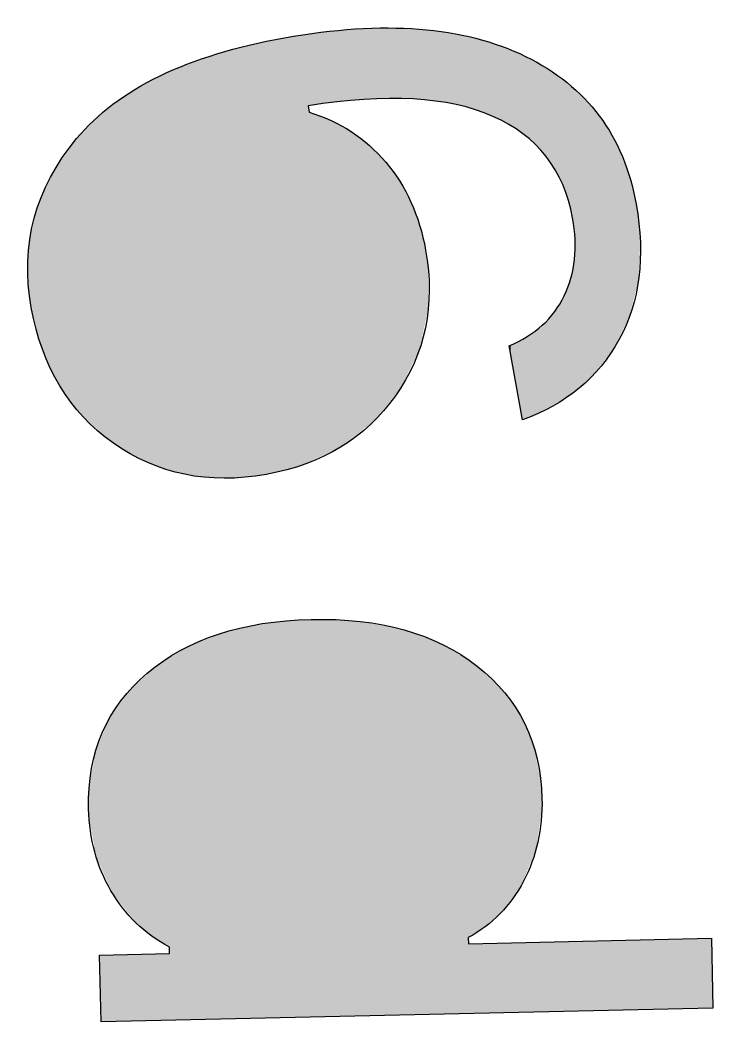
# Model space of a CAD drawing. Extents: x 1 to 47.3, y -47.1 to -0.8.
# Drawn here: x 43.36 to 47.29, y -24.6 to -18.91 of the extents above; entities that cross this region are included whole.
import ezdxf

# ---------------------------------------------------------------- set-up
doc = ezdxf.new("R2010")
doc.units = 0
doc.layers.add('LAYER_1', color=7, linetype='CONTINUOUS')

# ---------------------------------------------------------------- blocks, each defined once
blk = doc.blocks.new('*U18')
at = {"layer": 'LAYER_1', "color": 7}
for points in [[(44.7642, -24.5759), (44.6047, -22.365), (44.7642, -22.3313)], [(44.8777, -24.5733), (44.7642, -22.3313), (44.8777, -22.3229)], [(44.7642, -24.5759), (44.7642, -22.3313), (44.8777, -24.5733)], [(45.0274, -24.5699), (44.8777, -22.3229), (45.0274, -22.3118)], [(44.8777, -24.5733), (44.8777, -22.3229), (45.0274, -24.5699)], [(45.0274, -24.5699), (45.0274, -22.3118), (45.2878, -24.564)], [(45.2878, -24.564), (45.0274, -22.3118), (45.2878, -22.3237)], [(45.2878, -24.564), (45.2878, -22.3237), (45.4724, -24.5599)], [(45.4724, -24.5599), (45.2878, -22.3237), (45.4724, -22.3582)], [(44.5274, -24.5812), (44.3591, -22.4459), (44.5274, -22.3813)], [(44.6047, -24.5795), (44.5274, -22.3813), (44.6047, -22.365)], [(44.5274, -24.5812), (44.5274, -22.3813), (44.6047, -24.5795)], [(44.6047, -24.5795), (44.6047, -22.365), (44.7642, -24.5759)], [(45.4724, -24.5599), (45.4724, -22.3582), (45.5231, -24.5587)], [(45.5231, -24.5587), (45.4724, -22.3582), (45.5231, -22.3676)], [(45.5231, -24.5587), (45.5231, -22.3676), (45.7333, -24.554)], [(45.7333, -24.554), (45.5231, -22.3676), (45.7333, -22.4436)], [(44.3174, -24.586), (44.2043, -22.5304), (44.3174, -22.4619)], [(44.3591, -24.585), (44.3174, -22.4619), (44.3591, -22.4459)], [(44.3174, -24.586), (44.3174, -22.4619), (44.3591, -24.585)], [(44.3591, -24.585), (44.3591, -22.4459), (44.5274, -24.5812)], [(45.7333, -24.554), (45.7333, -22.4436), (45.9018, -24.5502)], [(45.9018, -24.5502), (45.7333, -22.4436), (45.9018, -22.5419)], [(44.1339, -24.129), (44.0982, -22.6054), (44.1339, -22.5732)], [(44.1388, -24.1322), (44.1339, -22.5732), (44.1388, -22.5702)], [(44.1339, -24.129), (44.1339, -22.5732), (44.1388, -24.1322)], [(44.1493, -24.1389), (44.1388, -22.5702), (44.1493, -22.5638)], [(44.1388, -24.1322), (44.1388, -22.5702), (44.1493, -24.1389)], [(44.183, -24.1606), (44.1493, -22.5638), (44.183, -22.5434)], [(44.1493, -24.1389), (44.1493, -22.5638), (44.183, -24.1606)], [(44.1906, -24.1655), (44.183, -22.5434), (44.1906, -22.5388)], [(44.183, -24.1606), (44.183, -22.5434), (44.1906, -24.1655)], [(44.2037, -24.1728), (44.1906, -22.5388), (44.2037, -22.5308)], [(44.1906, -24.1655), (44.1906, -22.5388), (44.2037, -24.1728)], [(44.204, -24.1877), (44.2037, -22.5308), (44.204, -22.5307)], [(44.2037, -24.1728), (44.2037, -22.5308), (44.2037, -24.1735)], [(44.2037, -24.1735), (44.2037, -22.5308), (44.2037, -22.5308)], [(44.2037, -24.1735), (44.2037, -22.5308), (44.2037, -24.1751)], [(44.2037, -24.1751), (44.2037, -22.5308), (44.2037, -22.5308)], [(44.2037, -24.1751), (44.2037, -22.5308), (44.2037, -24.1766)], [(44.2037, -24.1766), (44.2037, -22.5308), (44.2037, -22.5308)], [(44.2037, -24.1766), (44.2037, -22.5308), (44.204, -24.1877)], [(44.2043, -24.2086), (44.204, -22.5307), (44.2043, -22.5304)], [(44.204, -24.1877), (44.204, -22.5307), (44.2043, -24.2086)], [(44.2043, -24.5885), (44.2043, -22.5304), (44.3174, -24.586)], [(45.9018, -24.1183), (45.9018, -22.5419), (45.9024, -24.1178)], [(45.9024, -24.1178), (45.9018, -22.5419), (45.9024, -22.5423)], [(45.9024, -24.1178), (45.9024, -22.5423), (45.9144, -24.1102)], [(45.9144, -24.1102), (45.9024, -22.5423), (45.9144, -22.5493)], [(45.9144, -24.1102), (45.9144, -22.5493), (45.9184, -24.1077)], [(45.9184, -24.1077), (45.9144, -22.5493), (45.9184, -22.5516)], [(45.9184, -24.1077), (45.9184, -22.5516), (45.9516, -24.0865)], [(45.9516, -24.0865), (45.9184, -22.5516), (45.9516, -22.5808)], [(45.9516, -24.0865), (45.9516, -22.5808), (45.9917, -24.0609)], [(45.9917, -24.0609), (45.9516, -22.5808), (45.9917, -22.616)], [(44.0788, -24.0896), (44.0156, -22.6802), (44.0788, -22.623)], [(44.0982, -24.106), (44.0788, -22.623), (44.0982, -22.6054)], [(44.0788, -24.0896), (44.0788, -22.623), (44.0982, -24.106)], [(44.0982, -24.106), (44.0982, -22.6054), (44.1339, -24.129)], [(45.9917, -24.0609), (45.9917, -22.616), (46.0107, -24.0447)], [(46.0107, -24.0447), (45.9917, -22.616), (46.0107, -22.6327)], [(46.0107, -24.0447), (46.0107, -22.6327), (46.0716, -23.9928)], [(46.0716, -23.9928), (46.0107, -22.6327), (46.0716, -22.6861)], [(44.0156, -24.0361), (43.9837, -22.709), (44.0156, -22.6802)], [(44.0156, -24.0361), (44.0156, -22.6802), (44.0788, -24.0896)], [(46.0716, -23.9928), (46.0716, -22.6861), (46.0741, -23.9899)], [(46.0741, -23.9899), (46.0716, -22.6861), (46.0741, -22.6883)], [(46.0741, -23.9899), (46.0741, -22.6883), (46.076, -23.9878)], [(46.076, -23.9878), (46.0741, -22.6883), (46.076, -22.6908)], [(46.076, -23.9878), (46.076, -22.6908), (46.0886, -23.9736)], [(46.0886, -23.9736), (46.076, -22.6908), (46.0886, -22.7077)], [(43.9796, -23.9908), (43.9419, -22.765), (43.9796, -22.7128)], [(43.9837, -23.996), (43.9796, -22.7128), (43.9837, -22.709)], [(43.9796, -23.9908), (43.9796, -22.7128), (43.9837, -23.996)], [(43.9837, -23.996), (43.9837, -22.709), (44.0156, -24.0361)], [(46.0886, -23.9736), (46.0886, -22.7077), (46.1414, -23.9138)], [(46.1414, -23.9138), (46.0886, -22.7077), (46.1414, -22.7786)], [(43.9419, -23.9434), (43.8803, -22.8502), (43.9419, -22.765)], [(43.9419, -23.9434), (43.9419, -22.765), (43.9796, -23.9908)], [(46.1414, -23.9138), (46.1414, -22.7786), (46.1817, -23.8532)], [(46.1817, -23.8532), (46.1414, -22.7786), (46.1817, -22.8327)], [(43.8707, -23.8453), (43.8636, -22.8733), (43.8707, -22.8635)], [(43.8796, -23.8652), (43.8707, -22.8635), (43.8796, -22.8512)], [(43.8707, -23.8453), (43.8707, -22.8635), (43.8796, -23.8652)], [(43.8803, -23.866), (43.8796, -22.8512), (43.8803, -22.8502)], [(43.8796, -23.8652), (43.8796, -22.8512), (43.8803, -23.866)], [(43.8803, -23.866), (43.8803, -22.8502), (43.9419, -23.9434)], [(46.1817, -23.8532), (46.1817, -22.8327), (46.1921, -23.8377)], [(46.1921, -23.8377), (46.1817, -22.8327), (46.1921, -22.8466)], [(46.1921, -23.8377), (46.1921, -22.8466), (46.2011, -23.8241)], [(46.2011, -23.8241), (46.1921, -22.8466), (46.2011, -22.8668)], [(43.8636, -23.8295), (43.8365, -22.937), (43.8636, -22.8733)], [(43.8636, -23.8295), (43.8636, -22.8733), (43.8707, -23.8453)], [(46.2011, -23.8241), (46.2011, -22.8668), (46.272, -23.6539)], [(46.272, -23.6539), (46.2011, -22.8668), (46.272, -23.0262)], [(43.8335, -23.7624), (43.8186, -22.9791), (43.8335, -22.9441)], [(43.8365, -23.7691), (43.8335, -22.9441), (43.8365, -22.937)], [(43.8335, -23.7624), (43.8335, -22.9441), (43.8365, -23.7691)], [(43.8365, -23.7691), (43.8365, -22.937), (43.8636, -23.8295)], [(43.8076, -23.7047), (43.7881, -23.051), (43.8076, -23.005)], [(43.8083, -23.7063), (43.8076, -23.005), (43.8083, -23.0033)], [(43.8076, -23.7047), (43.8076, -23.005), (43.8083, -23.7063)], [(43.8093, -23.7083), (43.8083, -23.0033), (43.8093, -23.0012)], [(43.8083, -23.7063), (43.8083, -23.0033), (43.8093, -23.7083)], [(43.8095, -23.7088), (43.8093, -23.0012), (43.8095, -23.0006)], [(43.8093, -23.7083), (43.8093, -23.0012), (43.8095, -23.7088)], [(43.8124, -23.7153), (43.8095, -23.0006), (43.8124, -22.9938)], [(43.8095, -23.7088), (43.8095, -23.0006), (43.8124, -23.7153)], [(43.815, -23.7212), (43.8124, -22.9938), (43.815, -22.9875)], [(43.8124, -23.7153), (43.8124, -22.9938), (43.815, -23.7212)], [(43.8159, -23.723), (43.815, -22.9875), (43.8159, -22.9856)], [(43.815, -23.7212), (43.815, -22.9875), (43.8159, -23.723)], [(43.8186, -23.7292), (43.8159, -22.9856), (43.8186, -22.9791)], [(43.8159, -23.723), (43.8159, -22.9856), (43.8186, -23.7292)], [(43.8186, -23.7292), (43.8186, -22.9791), (43.8335, -23.7624)], [(46.272, -23.6539), (46.272, -23.0262), (46.2861, -23.6199)], [(46.2861, -23.6199), (46.272, -23.0262), (46.2861, -23.0943)], [(43.7866, -23.6532), (43.7488, -23.2558), (43.7866, -23.0544)], [(43.7881, -23.661), (43.7866, -23.0544), (43.7881, -23.051)], [(43.7866, -23.6532), (43.7866, -23.0544), (43.7881, -23.661)], [(43.7881, -23.661), (43.7881, -23.051), (43.8076, -23.7047)], [(46.2861, -23.6199), (46.2861, -23.0943), (46.3138, -23.434)], [(46.3138, -23.434), (46.2861, -23.0943), (46.3138, -23.2273)], [(43.7488, -23.4445), (43.747, -23.3015), (43.7488, -23.2558)], [(43.7488, -23.4445), (43.7488, -23.2558), (43.7866, -23.6532)], [(46.3138, -23.434), (46.3138, -23.2273), (46.32, -23.3928)], [(46.32, -23.3928), (46.3138, -23.2273), (46.32, -23.325)], [(43.747, -23.4345), (43.7454, -23.3417), (43.747, -23.3015)], [(43.747, -23.4345), (43.747, -23.3015), (43.7488, -23.4445)], [(43.7454, -23.4046), (43.7445, -23.3642), (43.7454, -23.3417)], [(43.7454, -23.4046), (43.7454, -23.3417), (43.747, -23.4345)], [(46.32, -23.3928), (46.32, -23.325), (46.3204, -23.3325)], [(45.9018, -24.5502), (45.9018, -24.1183), (45.9024, -24.5501)], [(45.9024, -24.5501), (45.9018, -24.1183), (45.9024, -24.1525)], [(45.9024, -24.5501), (45.9024, -24.1525), (45.9144, -24.5499)], [(45.9144, -24.5499), (45.9024, -24.1525), (45.9144, -24.1526)], [(45.9184, -24.5498), (45.9144, -24.1526), (45.9184, -24.1525)], [(45.9144, -24.5499), (45.9144, -24.1526), (45.9184, -24.5498)], [(45.9516, -24.549), (45.9184, -24.1525), (45.9516, -24.1518)], [(45.9184, -24.5498), (45.9184, -24.1525), (45.9516, -24.549)], [(45.9917, -24.5481), (45.9516, -24.1518), (45.9917, -24.1509)], [(45.9516, -24.549), (45.9516, -24.1518), (45.9917, -24.5481)], [(46.0107, -24.5477), (45.9917, -24.1509), (46.0107, -24.1504)], [(45.9917, -24.5481), (45.9917, -24.1509), (46.0107, -24.5477)], [(46.0716, -24.5463), (46.0107, -24.1504), (46.0716, -24.1491)], [(46.0107, -24.5477), (46.0107, -24.1504), (46.0716, -24.5463)], [(46.0741, -24.5463), (46.0716, -24.1491), (46.0741, -24.149)], [(46.0716, -24.5463), (46.0716, -24.1491), (46.0741, -24.5463)], [(46.0741, -24.5463), (46.0741, -24.149), (46.076, -24.5462)], [(46.076, -24.5462), (46.0741, -24.149), (46.076, -24.149)], [(46.0886, -24.5459), (46.076, -24.149), (46.0886, -24.1487)], [(46.076, -24.5462), (46.076, -24.149), (46.0886, -24.5459)], [(46.1414, -24.5447), (46.0886, -24.1487), (46.1414, -24.1475)], [(46.0886, -24.5459), (46.0886, -24.1487), (46.1414, -24.5447)], [(46.1817, -24.5438), (46.1414, -24.1475), (46.1817, -24.1466)], [(46.1414, -24.5447), (46.1414, -24.1475), (46.1817, -24.5438)], [(46.1921, -24.5436), (46.1817, -24.1466), (46.1921, -24.1463)], [(46.1817, -24.5438), (46.1817, -24.1466), (46.1921, -24.5436)], [(46.2011, -24.5434), (46.1921, -24.1463), (46.2011, -24.1461)], [(46.1921, -24.5436), (46.1921, -24.1463), (46.2011, -24.5434)], [(46.272, -24.5418), (46.2011, -24.1461), (46.272, -24.1445)], [(46.2011, -24.5434), (46.2011, -24.1461), (46.272, -24.5418)], [(46.2861, -24.5415), (46.272, -24.1445), (46.2861, -24.1442)], [(46.272, -24.5418), (46.272, -24.1445), (46.2861, -24.5415)], [(46.3138, -24.5408), (46.2861, -24.1442), (46.3138, -24.1436)], [(46.2861, -24.5415), (46.2861, -24.1442), (46.3138, -24.5408)], [(46.32, -24.5407), (46.3138, -24.1436), (46.32, -24.1434)], [(46.3138, -24.5408), (46.3138, -24.1436), (46.32, -24.5407)], [(46.32, -24.5407), (46.32, -24.1434), (46.3204, -24.5407)], [(46.3204, -24.5407), (46.32, -24.1434), (46.3204, -24.1434)], [(46.3602, -24.5398), (46.3204, -24.1434), (46.3602, -24.1425)], [(46.3204, -24.5407), (46.3204, -24.1434), (46.3602, -24.5398)], [(46.4007, -24.5389), (46.3602, -24.1425), (46.4007, -24.1416)], [(46.3602, -24.5398), (46.3602, -24.1425), (46.4007, -24.5389)], [(46.6214, -24.5339), (46.4007, -24.1416), (46.6214, -24.1366)], [(46.4007, -24.5389), (46.4007, -24.1416), (46.6214, -24.5339)], [(46.8514, -24.5287), (46.6214, -24.1366), (46.8514, -24.1314)], [(46.6214, -24.5339), (46.6214, -24.1366), (46.8514, -24.5287)], [(46.8759, -24.5281), (46.8514, -24.1314), (46.8759, -24.1309)], [(46.8514, -24.5287), (46.8514, -24.1314), (46.8759, -24.5281)], [(47.0416, -24.5244), (46.8759, -24.1309), (47.0416, -24.1271)], [(46.8759, -24.5281), (46.8759, -24.1309), (47.0416, -24.5244)], [(47.0789, -24.5235), (47.0416, -24.1271), (47.0789, -24.1263)], [(47.0416, -24.5244), (47.0416, -24.1271), (47.0789, -24.5235)], [(47.1601, -24.5217), (47.0789, -24.1263), (47.1601, -24.1245)], [(47.0789, -24.5235), (47.0789, -24.1263), (47.1601, -24.5217)], [(47.1837, -24.5212), (47.1601, -24.1245), (47.1837, -24.1239)], [(47.1601, -24.5217), (47.1601, -24.1245), (47.1837, -24.5212)], [(47.2233, -24.5203), (47.1837, -24.1239), (47.2233, -24.123)], [(47.1837, -24.5212), (47.1837, -24.1239), (47.2233, -24.5203)], [(47.2341, -24.52), (47.2233, -24.123), (47.2341, -24.1228)], [(47.2233, -24.5203), (47.2233, -24.123), (47.2341, -24.52)], [(47.2651, -24.5193), (47.2341, -24.1228), (47.2651, -24.1221)], [(47.2341, -24.52), (47.2341, -24.1228), (47.2651, -24.5193)], [(47.2693, -24.5192), (47.2651, -24.1221), (47.2693, -24.122)], [(47.2651, -24.5193), (47.2651, -24.1221), (47.2693, -24.5192)], [(47.2823, -24.519), (47.2693, -24.122), (47.2823, -24.1217)], [(47.2693, -24.5192), (47.2693, -24.122), (47.2823, -24.519)], [(47.2823, -24.519), (47.2823, -24.1217), (47.2829, -24.5189)], [(47.2829, -24.5189), (47.2823, -24.1217), (47.2829, -24.1349)], [(47.2829, -24.5189), (47.2829, -24.1349), (47.2837, -24.5189)], [(47.2837, -24.5189), (47.2829, -24.1349), (47.2837, -24.1736)], [(43.8083, -24.2562), (43.8076, -24.2251), (43.8083, -24.2222)], [(43.8093, -24.2963), (43.8083, -24.2222), (43.8093, -24.2185)], [(43.8083, -24.2562), (43.8083, -24.2222), (43.8093, -24.2963)], [(43.8093, -24.2963), (43.8093, -24.2185), (43.8095, -24.3064)], [(43.8095, -24.3064), (43.8093, -24.2185), (43.8095, -24.2185)], [(43.8124, -24.4345), (43.8095, -24.2185), (43.8124, -24.2184)], [(43.8095, -24.3064), (43.8095, -24.2185), (43.8124, -24.4345)], [(43.815, -24.5508), (43.8124, -24.2184), (43.815, -24.2183)], [(43.8124, -24.4345), (43.8124, -24.2184), (43.815, -24.5508)], [(43.815, -24.5508), (43.815, -24.2183), (43.8159, -24.5864)], [(43.8159, -24.5864), (43.815, -24.2183), (43.8159, -24.2183)], [(43.8159, -24.5864), (43.8159, -24.2183), (43.8186, -24.5972)], [(43.8186, -24.5972), (43.8159, -24.2183), (43.8186, -24.2183)], [(43.8335, -24.5969), (43.8186, -24.2183), (43.8335, -24.2179)], [(43.8186, -24.5972), (43.8186, -24.2183), (43.8335, -24.5969)], [(43.8365, -24.5968), (43.8335, -24.2179), (43.8365, -24.2178)], [(43.8335, -24.5969), (43.8335, -24.2179), (43.8365, -24.5968)], [(43.8636, -24.5962), (43.8365, -24.2178), (43.8636, -24.2172)], [(43.8365, -24.5968), (43.8365, -24.2178), (43.8636, -24.5962)], [(43.8707, -24.5961), (43.8636, -24.2172), (43.8707, -24.2171)], [(43.8636, -24.5962), (43.8636, -24.2172), (43.8707, -24.5961)], [(43.8796, -24.5959), (43.8707, -24.2171), (43.8796, -24.2169)], [(43.8707, -24.5961), (43.8707, -24.2171), (43.8796, -24.5959)], [(43.8796, -24.5959), (43.8796, -24.2169), (43.8803, -24.5958)], [(43.8803, -24.5958), (43.8796, -24.2169), (43.8803, -24.2169)], [(43.9419, -24.5945), (43.8803, -24.2169), (43.9419, -24.2155)], [(43.8803, -24.5958), (43.8803, -24.2169), (43.9419, -24.5945)], [(43.9796, -24.5936), (43.9419, -24.2155), (43.9796, -24.2146)], [(43.9419, -24.5945), (43.9419, -24.2155), (43.9796, -24.5936)], [(43.9837, -24.5935), (43.9796, -24.2146), (43.9837, -24.2145)], [(43.9796, -24.5936), (43.9796, -24.2146), (43.9837, -24.5935)], [(44.0156, -24.5928), (43.9837, -24.2145), (44.0156, -24.2138)], [(43.9837, -24.5935), (43.9837, -24.2145), (44.0156, -24.5928)], [(44.0788, -24.5914), (44.0156, -24.2138), (44.0788, -24.2124)], [(44.0156, -24.5928), (44.0156, -24.2138), (44.0788, -24.5914)], [(44.0982, -24.5909), (44.0788, -24.2124), (44.0982, -24.2119)], [(44.0788, -24.5914), (44.0788, -24.2124), (44.0982, -24.5909)], [(44.1339, -24.5901), (44.0982, -24.2119), (44.1339, -24.2111)], [(44.0982, -24.5909), (44.0982, -24.2119), (44.1339, -24.5901)], [(44.1388, -24.59), (44.1339, -24.2111), (44.1388, -24.211)], [(44.1339, -24.5901), (44.1339, -24.2111), (44.1388, -24.59)], [(44.1493, -24.5898), (44.1388, -24.211), (44.1493, -24.2108)], [(44.1388, -24.59), (44.1388, -24.211), (44.1493, -24.5898)], [(44.183, -24.589), (44.1493, -24.2108), (44.183, -24.21)], [(44.1493, -24.5898), (44.1493, -24.2108), (44.183, -24.589)], [(44.1906, -24.5888), (44.183, -24.21), (44.1906, -24.2099)], [(44.183, -24.589), (44.183, -24.21), (44.1906, -24.5888)], [(44.2037, -24.5885), (44.1906, -24.2099), (44.2037, -24.2096)], [(44.1906, -24.5888), (44.1906, -24.2099), (44.2037, -24.5885)], [(44.204, -24.5885), (44.2037, -24.2095), (44.204, -24.2092)], [(44.2037, -24.5885), (44.2037, -24.2096), (44.2037, -24.2095)], [(44.2037, -24.5885), (44.2037, -24.2095), (44.204, -24.5885)], [(44.2037, -24.5885), (44.2037, -24.2096), (44.2037, -24.5885)], [(44.2037, -24.5885), (44.2037, -24.2096), (44.2037, -24.2096)], [(44.2037, -24.5885), (44.2037, -24.2096), (44.2037, -24.5885)], [(44.2037, -24.5885), (44.2037, -24.2096), (44.2037, -24.2096)], [(44.2037, -24.5885), (44.2037, -24.2096), (44.2037, -24.5885)], [(44.2043, -24.5885), (44.204, -24.2092), (44.2043, -24.2086)], [(44.204, -24.5885), (44.204, -24.2092), (44.2043, -24.5885)], [(47.2837, -24.5189), (47.2837, -24.1736), (47.285, -24.5189)], [(47.285, -24.5189), (47.2837, -24.1736), (47.285, -24.2302)], [(47.285, -24.5189), (47.285, -24.2302), (47.2881, -24.5188)], [(47.2881, -24.5188), (47.285, -24.2302), (47.2881, -24.3664)], [(47.2881, -24.5188), (47.2881, -24.3664), (47.2883, -24.5188)], [(47.2883, -24.5188), (47.2881, -24.3664), (47.2883, -24.3776)], [(47.2883, -24.5188), (47.2883, -24.3776), (47.2907, -24.5186)], [(47.2907, -24.5186), (47.2883, -24.3776), (47.2907, -24.4821)], [(47.2907, -24.5186), (47.2907, -24.4821), (47.2914, -24.5186)], [(47.2914, -24.5186), (47.2907, -24.4821), (47.2914, -24.5131)], [(47.2914, -24.5186), (47.2914, -24.5131), (47.2915, -24.5186)]]:
    blk.add_solid(points, dxfattribs=at)
blk = doc.blocks.new('*U19')
at = {"layer": 'LAYER_1', "color": 7}
for points in [[(44.9526, -21.4381), (44.8572, -19.0104), (44.9526, -18.9961)], [(44.9919, -21.4199), (44.9526, -18.9961), (44.9919, -18.9903)], [(44.9526, -21.4381), (44.9526, -18.9961), (44.9919, -21.4199)], [(44.9958, -19.396), (44.9919, -18.9903), (44.9958, -18.9897)], [(44.9919, -19.3966), (44.9919, -18.9903), (44.9958, -19.396)], [(44.998, -19.3957), (44.9958, -18.9897), (44.998, -18.9894)], [(44.9958, -19.396), (44.9958, -18.9897), (44.998, -19.3957)], [(44.9985, -19.3957), (44.998, -18.9894), (44.9985, -18.9893)], [(44.998, -19.3957), (44.998, -18.9894), (44.9985, -19.3957)], [(45.0621, -19.387), (44.9985, -18.9893), (45.0621, -18.9798)], [(44.9985, -19.3957), (44.9985, -18.9893), (45.0621, -19.387)], [(45.0885, -19.3834), (45.0621, -18.9798), (45.0885, -18.9759)], [(45.0621, -19.387), (45.0621, -18.9798), (45.0885, -19.3834)], [(45.1747, -19.3716), (45.0885, -18.9759), (45.1747, -18.9686)], [(45.0885, -19.3834), (45.0885, -18.9759), (45.1747, -19.3716)], [(45.1762, -19.3715), (45.1747, -18.9686), (45.1762, -18.9685)], [(45.1747, -19.3716), (45.1747, -18.9686), (45.1762, -19.3715)], [(45.1955, -19.3699), (45.1762, -18.9685), (45.1955, -18.9669)], [(45.1762, -19.3715), (45.1762, -18.9685), (45.1955, -19.3699)], [(45.3071, -19.3607), (45.1955, -18.9669), (45.3071, -18.9575)], [(45.1955, -19.3699), (45.1955, -18.9669), (45.3071, -19.3607)], [(45.3153, -19.36), (45.3071, -18.9575), (45.3153, -18.9574)], [(45.3071, -19.3607), (45.3071, -18.9575), (45.3153, -19.36)], [(45.3459, -19.3575), (45.3153, -18.9574), (45.3459, -18.9571)], [(45.3153, -19.36), (45.3153, -18.9574), (45.3459, -19.3575)], [(45.3648, -19.3572), (45.3459, -18.9571), (45.3648, -18.9569)], [(45.3459, -19.3575), (45.3459, -18.9571), (45.3648, -19.3572)], [(45.4216, -19.3561), (45.3648, -18.9569), (45.4216, -18.9563)], [(45.3648, -19.3572), (45.3648, -18.9569), (45.4216, -19.3561)], [(45.5056, -19.3544), (45.4216, -18.9563), (45.5056, -18.9554)], [(45.4216, -19.3561), (45.4216, -18.9563), (45.5056, -19.3544)], [(45.512, -19.3547), (45.5056, -18.9554), (45.512, -18.9553)], [(45.5056, -19.3544), (45.5056, -18.9554), (45.512, -19.3547)], [(45.512, -19.3547), (45.512, -18.9553), (45.5131, -19.3548)], [(45.5131, -19.3548), (45.512, -18.9553), (45.5131, -18.9553)], [(45.5131, -19.3548), (45.5131, -18.9553), (45.5179, -19.3551)], [(45.5179, -19.3551), (45.5131, -18.9553), (45.5179, -18.9556)], [(45.5179, -19.3551), (45.5179, -18.9556), (45.5832, -19.3585)], [(45.5832, -19.3585), (45.5179, -18.9556), (45.5832, -18.9603)], [(45.5832, -19.3585), (45.5832, -18.9603), (45.6229, -19.3606)], [(45.6229, -19.3606), (45.5832, -18.9603), (45.6229, -18.9632)], [(45.6229, -19.3606), (45.6229, -18.9632), (45.6352, -19.3612)], [(45.6352, -19.3612), (45.6229, -18.9632), (45.6352, -18.9641)], [(45.6352, -19.3612), (45.6352, -18.9641), (45.6538, -19.3622)], [(45.6538, -19.3622), (45.6352, -18.9641), (45.6538, -18.9654)], [(45.6538, -19.3622), (45.6538, -18.9654), (45.654, -19.3622)], [(45.654, -19.3622), (45.6538, -18.9654), (45.654, -18.9654)], [(45.654, -19.3622), (45.654, -18.9654), (45.663, -19.3635)], [(45.663, -19.3635), (45.654, -18.9654), (45.663, -18.9661)], [(45.663, -19.3635), (45.663, -18.9661), (45.6719, -19.3647)], [(45.6719, -19.3647), (45.663, -18.9661), (45.6719, -18.9667)], [(45.6719, -19.3647), (45.6719, -18.9667), (45.6742, -19.365)], [(45.6742, -19.365), (45.6719, -18.9667), (45.6742, -18.9669)], [(45.6742, -19.365), (45.6742, -18.9669), (45.7064, -19.3694)], [(45.7064, -19.3694), (45.6742, -18.9669), (45.7064, -18.9692)], [(45.7064, -19.3694), (45.7064, -18.9692), (45.7905, -19.3809)], [(45.7905, -19.3809), (45.7064, -18.9692), (45.7905, -18.9832)], [(45.7905, -19.3809), (45.7905, -18.9832), (45.887, -19.4037)], [(45.887, -19.4037), (45.7905, -18.9832), (45.887, -18.9993)], [(44.6934, -21.4983), (44.6339, -19.0575), (44.6934, -19.0449)], [(44.8277, -21.4736), (44.6934, -19.0449), (44.8277, -19.0166)], [(44.6934, -21.4983), (44.6934, -19.0449), (44.8277, -21.4736)], [(44.8572, -21.4652), (44.8277, -19.0166), (44.8572, -19.0104)], [(44.8277, -21.4736), (44.8277, -19.0166), (44.8572, -21.4652)], [(44.8572, -21.4652), (44.8572, -19.0104), (44.9526, -21.4381)], [(45.887, -19.4037), (45.887, -18.9993), (45.9157, -19.4105)], [(45.9157, -19.4105), (45.887, -18.9993), (45.9157, -19.0072)], [(45.9157, -19.4105), (45.9157, -19.0072), (46.0294, -19.451)], [(46.0294, -19.451), (45.9157, -19.0072), (46.0294, -19.0385)], [(46.0294, -19.451), (46.0294, -19.0385), (46.0549, -19.4637)], [(46.0549, -19.4637), (46.0294, -19.0385), (46.0549, -19.0455)], [(46.0549, -19.4637), (46.0549, -19.0455), (46.1313, -19.5019)], [(46.1313, -19.5019), (46.0549, -19.0455), (46.1313, -19.0762)], [(44.5591, -21.5099), (44.4294, -19.1155), (44.5591, -19.0787)], [(44.6339, -21.5034), (44.5591, -19.0787), (44.6339, -19.0575)], [(44.5591, -21.5099), (44.5591, -19.0787), (44.6339, -21.5034)], [(44.6339, -21.5034), (44.6339, -19.0575), (44.6934, -21.4983)], [(46.1313, -19.5019), (46.1313, -19.0762), (46.134, -19.5036)], [(46.134, -19.5036), (46.1313, -19.0762), (46.134, -19.0773)], [(46.134, -19.5036), (46.134, -19.0773), (46.1353, -19.5045)], [(46.1353, -19.5045), (46.134, -19.0773), (46.1353, -19.0778)], [(46.1353, -19.5045), (46.1353, -19.0778), (46.1432, -19.5098)], [(46.1432, -19.5098), (46.1353, -19.0778), (46.1432, -19.081)], [(46.1432, -19.5098), (46.1432, -19.081), (46.1561, -19.5185)], [(46.1561, -19.5185), (46.1432, -19.081), (46.1561, -19.0862)], [(46.1561, -19.5185), (46.1561, -19.0862), (46.161, -19.5218)], [(46.161, -19.5218), (46.1561, -19.0862), (46.161, -19.0881)], [(46.161, -19.5218), (46.161, -19.0881), (46.1715, -19.5289)], [(46.1715, -19.5289), (46.161, -19.0881), (46.1715, -19.0923)], [(46.1715, -19.5289), (46.1715, -19.0923), (46.1869, -19.5392)], [(46.1869, -19.5392), (46.1715, -19.0923), (46.1869, -19.0985)], [(46.1869, -19.5392), (46.1869, -19.0985), (46.1999, -19.5479)], [(46.1999, -19.5479), (46.1869, -19.0985), (46.1999, -19.1037)], [(46.1999, -19.5479), (46.1999, -19.1037), (46.2078, -19.5532)], [(46.2078, -19.5532), (46.1999, -19.1037), (46.2078, -19.1069)], [(46.2078, -19.5532), (46.2078, -19.1069), (46.2091, -19.5541)], [(46.2091, -19.5541), (46.2078, -19.1069), (46.2091, -19.1074)], [(46.2091, -19.5541), (46.2091, -19.1074), (46.2102, -19.5549)], [(46.2102, -19.5549), (46.2091, -19.1074), (46.2102, -19.1079)], [(46.2102, -19.5549), (46.2102, -19.1079), (46.2212, -19.5623)], [(46.2212, -19.5623), (46.2102, -19.1079), (46.2212, -19.1139)], [(44.3044, -21.4911), (44.2436, -19.1845), (44.3044, -19.1619)], [(44.4294, -21.5075), (44.3044, -19.1619), (44.4294, -19.1155)], [(44.3044, -21.4911), (44.3044, -19.1619), (44.4294, -21.5075)], [(44.4294, -21.5075), (44.4294, -19.1155), (44.4294, -21.5075)], [(44.4294, -21.5075), (44.4294, -19.1155), (44.4294, -19.1155)], [(44.4294, -21.5075), (44.4294, -19.1155), (44.5591, -21.5099)], [(46.2212, -19.5623), (46.2212, -19.1139), (46.2546, -19.5923)], [(46.2546, -19.5923), (46.2212, -19.1139), (46.2546, -19.1322)], [(46.2546, -19.5923), (46.2546, -19.1322), (46.2703, -19.6064)], [(46.2703, -19.6064), (46.2546, -19.1322), (46.2703, -19.1407)], [(46.2703, -19.6064), (46.2703, -19.1407), (46.299, -19.6323)], [(46.299, -19.6323), (46.2703, -19.1407), (46.299, -19.1565)], [(46.299, -19.6323), (46.299, -19.1565), (46.3512, -19.6955)], [(46.3512, -19.6955), (46.299, -19.1565), (46.3512, -19.185)], [(44.184, -21.4607), (44.0766, -19.2644), (44.184, -19.213)], [(44.2436, -21.4757), (44.184, -19.213), (44.2436, -19.1845)], [(44.184, -21.4607), (44.184, -19.213), (44.2436, -21.4757)], [(44.2436, -21.4757), (44.2436, -19.1845), (44.3044, -21.4911)], [(46.3512, -19.6955), (46.3512, -19.185), (46.3593, -19.7053)], [(46.3593, -19.7053), (46.3512, -19.185), (46.3593, -19.1909)], [(46.3593, -19.7053), (46.3593, -19.1909), (46.3647, -19.7118)], [(46.3647, -19.7118), (46.3593, -19.1909), (46.3647, -19.1948)], [(46.3647, -19.7118), (46.3647, -19.1948), (46.4182, -19.8008)], [(46.4182, -19.8008), (46.3647, -19.1948), (46.4182, -19.2335)], [(44.0683, -21.4163), (43.9572, -19.3375), (44.0683, -19.2695)], [(44.0766, -21.4195), (44.0683, -19.2695), (44.0766, -19.2644)], [(44.0683, -21.4163), (44.0683, -19.2695), (44.0766, -21.4195)], [(44.0766, -21.4195), (44.0766, -19.2644), (44.184, -21.4607)], [(46.4182, -19.8008), (46.4182, -19.2335), (46.4281, -19.8241)], [(46.4281, -19.8241), (46.4182, -19.2335), (46.4281, -19.2406)], [(46.4281, -19.8241), (46.4281, -19.2406), (46.441, -19.8549)], [(46.441, -19.8549), (46.4281, -19.2406), (46.441, -19.25)], [(46.441, -19.8549), (46.441, -19.25), (46.4597, -19.8994)], [(46.4597, -19.8994), (46.441, -19.25), (46.4597, -19.2635)], [(46.4597, -19.8994), (46.4597, -19.2635), (46.4756, -19.9579)], [(46.4756, -19.9579), (46.4597, -19.2635), (46.4756, -19.275)], [(46.4756, -19.9579), (46.4756, -19.275), (46.4763, -19.9604)], [(46.4763, -19.9604), (46.4756, -19.275), (46.4763, -19.2757)], [(46.4763, -19.9604), (46.4763, -19.2757), (46.4891, -20.0076)], [(46.4891, -20.0076), (46.4763, -19.2757), (46.4891, -19.2879)], [(43.9572, -21.3579), (43.9283, -19.3552), (43.9572, -19.3375)], [(43.9572, -21.3579), (43.9572, -19.3375), (44.0683, -21.4163)], [(46.4891, -20.0076), (46.4891, -19.2879), (46.4973, -20.0523)], [(46.4973, -20.0523), (46.4891, -19.2879), (46.4973, -19.2957)], [(46.4973, -20.0523), (46.4973, -19.2957), (46.5022, -20.0869)], [(46.5022, -20.0869), (46.4973, -19.2957), (46.5022, -19.3004)], [(46.5022, -20.0869), (46.5022, -19.3004), (46.5029, -20.0961)], [(46.5029, -20.0961), (46.5022, -19.3004), (46.5029, -19.3011)], [(46.5029, -20.0961), (46.5029, -19.3011), (46.5079, -20.1542)], [(46.5079, -20.1542), (46.5029, -19.3011), (46.5079, -19.3058)], [(46.5079, -21.0115), (46.5079, -19.3058), (46.5834, -20.9504)], [(46.5834, -20.9504), (46.5079, -19.3058), (46.5834, -19.3779)], [(43.9283, -21.3383), (43.8511, -19.4159), (43.9283, -19.3552)], [(43.9283, -21.3383), (43.9283, -19.3552), (43.9572, -21.3579)], [(46.5834, -20.9504), (46.5834, -19.3779), (46.5969, -20.9395)], [(46.5969, -20.9395), (46.5834, -19.3779), (46.5969, -19.3951)], [(46.5969, -20.9395), (46.5969, -19.3951), (46.6745, -20.8428)], [(46.6745, -20.8428), (46.5969, -19.3951), (46.6745, -19.4937)], [(43.8511, -21.2858), (43.7988, -19.4569), (43.8511, -19.4159)], [(43.8511, -21.2858), (43.8511, -19.4159), (43.9283, -21.3383)], [(44.9919, -21.4199), (44.9919, -19.3966), (44.9958, -21.4181)], [(44.9958, -21.4181), (44.9919, -19.3966), (44.9958, -19.4181)], [(44.9958, -21.4181), (44.9958, -19.4181), (44.998, -21.417)], [(44.998, -21.417), (44.9958, -19.4181), (44.998, -19.4305)], [(44.998, -21.417), (44.998, -19.4305), (44.9985, -21.4168)], [(44.9985, -21.4168), (44.998, -19.4305), (44.9985, -19.4329)], [(44.9985, -21.4168), (44.9985, -19.4329), (45.0621, -21.3874)], [(45.0621, -21.3874), (44.9985, -19.4329), (45.0621, -19.4544)], [(43.7547, -21.2032), (43.6881, -19.5696), (43.7547, -19.5018)], [(43.7988, -21.241), (43.7547, -19.5018), (43.7988, -19.4569)], [(43.7547, -21.2032), (43.7547, -19.5018), (43.7988, -21.241)], [(43.7988, -21.241), (43.7988, -19.4569), (43.8511, -21.2858)], [(45.0621, -21.3874), (45.0621, -19.4544), (45.0885, -21.3751)], [(45.0885, -21.3751), (45.0621, -19.4544), (45.0885, -19.4668)], [(45.0885, -21.3751), (45.0885, -19.4668), (45.1747, -21.3352)], [(45.1747, -21.3352), (45.0885, -19.4668), (45.1747, -19.5074)], [(45.1747, -21.3352), (45.1747, -19.5074), (45.1762, -21.3345)], [(45.1762, -21.3345), (45.1747, -19.5074), (45.1762, -19.5081)], [(45.1762, -21.3345), (45.1762, -19.5081), (45.1955, -21.3195)], [(45.1955, -21.3195), (45.1762, -19.5081), (45.1955, -19.5172)], [(46.6745, -20.8428), (46.6745, -19.4937), (46.7224, -20.7831)], [(46.7224, -20.7831), (46.6745, -19.4937), (46.7224, -19.5763)], [(45.1955, -21.3195), (45.1955, -19.5172), (45.3071, -21.2325)], [(45.3071, -21.2325), (45.1955, -19.5172), (45.3071, -19.5946)], [(43.6696, -21.1112), (43.5959, -19.6903), (43.6696, -19.5937)], [(43.6881, -21.1311), (43.6696, -19.5937), (43.6881, -19.5696)], [(43.6696, -21.1112), (43.6696, -19.5937), (43.6881, -21.1311)], [(43.6881, -21.1311), (43.6881, -19.5696), (43.7547, -21.2032)], [(45.3071, -21.2325), (45.3071, -19.5946), (45.3153, -21.2261)], [(45.3153, -21.2261), (45.3071, -19.5946), (45.3153, -19.6003)], [(45.3153, -21.2261), (45.3153, -19.6003), (45.3459, -21.2023)], [(45.3459, -21.2023), (45.3153, -19.6003), (45.3459, -19.63)], [(46.7224, -20.7831), (46.7224, -19.5763), (46.749, -20.7303)], [(46.749, -20.7303), (46.7224, -19.5763), (46.749, -19.6223)], [(46.749, -20.7303), (46.749, -19.6223), (46.8069, -20.6152)], [(46.8069, -20.6152), (46.749, -19.6223), (46.8069, -19.7638)], [(45.3459, -21.2023), (45.3459, -19.63), (45.3648, -21.1875)], [(45.3648, -21.1875), (45.3459, -19.63), (45.3648, -19.6485)], [(45.3648, -21.1875), (45.3648, -19.6485), (45.4216, -21.1172)], [(45.4216, -21.1172), (45.3648, -19.6485), (45.4216, -19.7037)], [(43.5957, -21.0094), (43.5334, -19.7951), (43.5957, -19.6906)], [(43.5959, -21.0097), (43.5957, -19.6906), (43.5959, -19.6903)], [(43.5957, -21.0094), (43.5957, -19.6906), (43.5959, -21.0097)], [(43.5959, -21.0097), (43.5959, -19.6903), (43.6696, -21.1112)], [(45.4216, -21.1172), (45.4216, -19.7037), (45.5056, -21.013)], [(45.5056, -21.013), (45.4216, -19.7037), (45.5056, -19.8161)], [(46.8069, -20.6152), (46.8069, -19.7638), (46.8151, -20.5989)], [(46.8151, -20.5989), (46.8069, -19.7638), (46.8151, -19.7945)], [(43.521, -20.8695), (43.4823, -19.9041), (43.521, -19.8159)], [(43.5334, -20.8988), (43.521, -19.8159), (43.5334, -19.7951)], [(43.521, -20.8695), (43.521, -19.8159), (43.5334, -20.8988)], [(43.5334, -20.8988), (43.5334, -19.7951), (43.5957, -21.0094)], [(45.5056, -21.013), (45.5056, -19.8161), (45.512, -21.0051)], [(45.512, -21.0051), (45.5056, -19.8161), (45.512, -19.8247)], [(45.512, -21.0051), (45.512, -19.8247), (45.5131, -21.0037)], [(45.5131, -21.0037), (45.512, -19.8247), (45.5131, -19.8267)], [(45.5131, -21.0037), (45.5131, -19.8267), (45.5179, -20.9977)], [(45.5179, -20.9977), (45.5131, -19.8267), (45.5179, -19.8359)], [(45.5179, -20.9977), (45.5179, -19.8359), (45.5832, -20.8641)], [(45.5832, -20.8641), (45.5179, -19.8359), (45.5832, -19.9596)], [(46.8151, -20.5989), (46.8151, -19.7945), (46.8481, -20.4699)], [(46.8481, -20.4699), (46.8151, -19.7945), (46.8481, -19.9181)], [(43.4823, -20.7784), (43.4641, -19.9456), (43.4823, -19.9041)], [(43.4823, -20.7784), (43.4823, -19.9041), (43.521, -20.8695)], [(43.4641, -20.719), (43.4424, -20.0196), (43.4641, -19.9456)], [(43.4641, -20.719), (43.4641, -19.9456), (43.4823, -20.7784)], [(45.5832, -20.8641), (45.5832, -19.9596), (45.6229, -20.7829)], [(45.6229, -20.7829), (45.5832, -19.9596), (45.6229, -20.073)], [(46.8481, -20.4699), (46.8481, -19.9181), (46.8674, -20.3944)], [(46.8674, -20.3944), (46.8481, -19.9181), (46.8674, -20.038)], [(43.4424, -20.6486), (43.4248, -20.0797), (43.4424, -20.0196)], [(43.4424, -20.6486), (43.4424, -20.0196), (43.4641, -20.719)], [(45.6229, -20.7829), (45.6229, -20.073), (45.6352, -20.7272)], [(45.6352, -20.7272), (45.6229, -20.073), (45.6352, -20.1083)], [(46.8674, -20.3944), (46.8674, -20.038), (46.8695, -20.3551)], [(46.8695, -20.3551), (46.8674, -20.038), (46.8695, -20.0506)], [(46.8695, -20.3551), (46.8695, -20.0506), (46.879, -20.1701)], [(43.4248, -20.5624), (43.4137, -20.1515), (43.4248, -20.0797)], [(43.4248, -20.5624), (43.4248, -20.0797), (43.4424, -20.6486)], [(45.6352, -20.7272), (45.6352, -20.1083), (45.6538, -20.6434)], [(45.6538, -20.6434), (45.6352, -20.1083), (45.6538, -20.1868)], [(43.4137, -20.5078), (43.4034, -20.2181), (43.4137, -20.1515)], [(43.4137, -20.5078), (43.4137, -20.1515), (43.4248, -20.5624)], [(45.6538, -20.6434), (45.6538, -20.1868), (45.654, -20.6423)], [(45.654, -20.6423), (45.6538, -20.1868), (45.654, -20.1879)], [(45.654, -20.6423), (45.654, -20.1879), (45.663, -20.6019)], [(45.663, -20.6019), (45.654, -20.1879), (45.663, -20.237)], [(46.5079, -21.0115), (46.5029, -20.2821), (46.5079, -20.1542)], [(43.4034, -20.3997), (43.3996, -20.3608), (43.4034, -20.2181)], [(43.4034, -20.3997), (43.4034, -20.2181), (43.4137, -20.5078)], [(45.663, -20.6019), (45.663, -20.237), (45.6719, -20.5614)], [(45.6719, -20.5614), (45.663, -20.237), (45.6719, -20.302)], [(45.6719, -20.5614), (45.6719, -20.302), (45.6742, -20.551)], [(46.5022, -21.0161), (46.4973, -20.3074), (46.5022, -20.2856)], [(46.5029, -21.0155), (46.5022, -20.2856), (46.5029, -20.2821)], [(46.5022, -21.0161), (46.5022, -20.2856), (46.5029, -21.0155)], [(46.5029, -21.0155), (46.5029, -20.2821), (46.5079, -21.0115)], [(46.4891, -21.0267), (46.4763, -20.4009), (46.4891, -20.3439)], [(46.4973, -21.0201), (46.4891, -20.3439), (46.4973, -20.3074)], [(46.4891, -21.0267), (46.4891, -20.3439), (46.4973, -21.0201)], [(46.4973, -21.0201), (46.4973, -20.3074), (46.5022, -21.0161)], [(46.4756, -21.0376), (46.4597, -20.4385), (46.4756, -20.4025)], [(46.4763, -21.0371), (46.4756, -20.4025), (46.4763, -20.4009)], [(46.4756, -21.0376), (46.4756, -20.4025), (46.4763, -21.0371)], [(46.4763, -21.0371), (46.4763, -20.4009), (46.4891, -21.0267)], [(46.4597, -21.0505), (46.441, -20.4809), (46.4597, -20.4385)], [(46.4597, -21.0505), (46.4597, -20.4385), (46.4756, -21.0376)], [(46.4182, -21.0774), (46.3647, -20.5978), (46.4182, -20.5238)], [(46.4281, -21.0723), (46.4182, -20.5238), (46.4281, -20.5103)], [(46.4182, -21.0774), (46.4182, -20.5238), (46.4281, -21.0723)], [(46.441, -21.0656), (46.4281, -20.5103), (46.441, -20.4809)], [(46.4281, -21.0723), (46.4281, -20.5103), (46.441, -21.0656)], [(46.441, -21.0656), (46.441, -20.4809), (46.4597, -21.0505)], [(46.3512, -21.1119), (46.299, -20.6585), (46.3512, -20.6123)], [(46.3593, -21.1077), (46.3512, -20.6123), (46.3593, -20.6051)], [(46.3512, -21.1119), (46.3512, -20.6123), (46.3593, -21.1077)], [(46.3647, -21.105), (46.3593, -20.6051), (46.3647, -20.5978)], [(46.3593, -21.1077), (46.3593, -20.6051), (46.3647, -21.105)], [(46.3647, -21.105), (46.3647, -20.5978), (46.4182, -21.0774)], [(46.2546, -21.1616), (46.2212, -20.7122), (46.2546, -20.693)], [(46.2703, -21.1536), (46.2546, -20.693), (46.2703, -20.684)], [(46.2546, -21.1616), (46.2546, -20.693), (46.2703, -21.1536)], [(46.299, -21.1388), (46.2703, -20.684), (46.299, -20.6585)], [(46.2703, -21.1536), (46.2703, -20.684), (46.299, -21.1388)], [(46.299, -21.1388), (46.299, -20.6585), (46.3512, -21.1119)], [(46.1353, -20.7659), (46.134, -20.7587), (46.1353, -20.7581)], [(46.1432, -20.8101), (46.1353, -20.7581), (46.1432, -20.7546)], [(46.1353, -20.7659), (46.1353, -20.7581), (46.1432, -20.8101)], [(46.1561, -20.8824), (46.1432, -20.7546), (46.1561, -20.749)], [(46.1432, -20.8101), (46.1432, -20.7546), (46.1561, -20.8824)], [(46.161, -20.9098), (46.1561, -20.749), (46.161, -20.7468)], [(46.1561, -20.8824), (46.1561, -20.749), (46.161, -20.9098)], [(46.1715, -20.9687), (46.161, -20.7468), (46.1715, -20.7407)], [(46.161, -20.9098), (46.161, -20.7468), (46.1715, -20.9687)], [(46.1869, -21.0551), (46.1715, -20.7407), (46.1869, -20.7319)], [(46.1715, -20.9687), (46.1715, -20.7407), (46.1869, -21.0551)], [(46.1999, -21.1274), (46.1869, -20.7319), (46.1999, -20.7244)], [(46.1869, -21.0551), (46.1869, -20.7319), (46.1999, -21.1274)], [(46.2078, -21.1716), (46.1999, -20.7244), (46.2078, -20.7199)], [(46.1999, -21.1274), (46.1999, -20.7244), (46.2078, -21.1716)], [(46.2091, -21.1788), (46.2078, -20.7199), (46.2091, -20.7192)], [(46.2078, -21.1716), (46.2078, -20.7199), (46.2091, -21.1788)], [(46.2102, -21.1784), (46.2091, -20.7192), (46.2102, -20.7185)], [(46.2091, -21.1788), (46.2091, -20.7192), (46.2102, -21.1784)], [(46.2212, -21.1742), (46.2102, -20.7185), (46.2212, -20.7122)], [(46.2102, -21.1784), (46.2102, -20.7185), (46.2212, -21.1742)], [(46.2212, -21.1742), (46.2212, -20.7122), (46.2546, -21.1616)]]:
    blk.add_solid(points, dxfattribs=at)
blk = doc.blocks.new('BLOCK_2')
at = {"layer": 'LAYER_1'}
for points, knots in [([(44.8572, -19.0104), (44.3057, -19.1091), (43.9122, -19.2999), (43.6769, -19.5828), (43.4416, -19.8656), (43.3555, -20.1852), (43.4192, -20.541), (43.4795, -20.8775), (43.6349, -21.1341), (43.8857, -21.3112), (44.1362, -21.4883), (44.4259, -21.5475), (44.7545, -21.4886), (45.0725, -21.4316), (45.3168, -21.2831), (45.4873, -21.0432), (45.6575, -20.8032), (45.715, -20.5273), (45.6592, -20.2151), (45.6241, -20.0198), (45.5486, -19.8534), (45.4325, -19.7165), (45.3164, -19.5792), (45.1717, -19.4848), (44.9985, -19.4329), (44.9985, -19.4329), (44.9919, -19.3966), (44.9919, -19.3966), (45.4387, -19.3244), (45.7884, -19.3444), (46.0413, -19.4562), (46.2942, -19.568), (46.4451, -19.7602), (46.494, -20.0329), (46.5239, -20.1995), (46.5081, -20.3469), (46.4464, -20.4751), (46.3851, -20.6034), (46.2807, -20.6978), (46.134, -20.7586), (46.134, -20.7586), (46.2091, -21.1789), (46.2091, -21.1789), (46.4561, -21.0909), (46.6387, -20.9395), (46.7575, -20.7243), (46.876, -20.5092), (46.9084, -20.2525), (46.855, -19.9542), (46.7858, -19.5662), (46.5763, -19.2869), (46.2266, -19.1158), (45.877, -18.9446), (45.4205, -18.9094), (44.8572, -19.0104)], [0, 0, 0, 0, 1, 1, 1, 2, 2, 2, 3, 3, 3, 4, 4, 4, 5, 5, 5, 6, 6, 6, 7, 7, 7, 8, 8, 8, 9, 9, 9, 10, 10, 10, 11, 11, 11, 12, 12, 12, 13, 13, 13, 14, 14, 14, 15, 15, 15, 16, 16, 16, 17, 17, 17, 18, 18, 18, 18]), ([(45.9018, -24.1183), (46.0368, -24.0444), (46.1415, -23.9377), (46.2153, -23.7984), (46.2893, -23.6588), (46.3241, -23.5023), (46.3203, -23.3285), (46.3131, -23.0131), (46.1905, -22.7626), (45.9524, -22.5771), (45.714, -22.3916), (45.3998, -22.3032), (45.0091, -22.3122), (44.6181, -22.3209), (44.3081, -22.4226), (44.0786, -22.6171), (43.8488, -22.8115), (43.7376, -23.068), (43.7448, -23.3865), (43.7489, -23.5588), (43.7913, -23.714), (43.8719, -23.8523), (43.9529, -23.9904), (44.0635, -24.0974), (44.2037, -24.1727), (44.2037, -24.1727), (44.2044, -24.2095), (44.2044, -24.2095), (44.2044, -24.2095), (43.8075, -24.2185), (43.8075, -24.2185), (43.8075, -24.2185), (43.8161, -24.5973), (43.8161, -24.5973), (43.8161, -24.5973), (47.2915, -24.5187), (47.2915, -24.5187), (47.2915, -24.5187), (47.2826, -24.1217), (47.2826, -24.1217), (47.2826, -24.1217), (45.9025, -24.1529), (45.9025, -24.1529), (45.9025, -24.1529), (45.9018, -24.1183), (45.9018, -24.1183)], [0, 0, 0, 0, 1, 1, 1, 2, 2, 2, 3, 3, 3, 4, 4, 4, 5, 5, 5, 6, 6, 6, 7, 7, 7, 8, 8, 8, 9, 9, 9, 10, 10, 10, 11, 11, 11, 12, 12, 12, 13, 13, 13, 14, 14, 14, 15, 15, 15, 15])]:
    blk.add_open_spline(points, degree=3, knots=knots, dxfattribs=at)
at = {"layer": 'LAYER_1', "color": 7}
for name in ['*U19', '*U18']:
    blk.add_blockref(name, (0, 0), dxfattribs=at)

msp = doc.modelspace()

# ---------------------------------------------------------------- block references
at = {"layer": 'LAYER_1'}
msp.add_blockref('BLOCK_2', (0, 0), dxfattribs=at)

doc.saveas('drawing.dxf')
